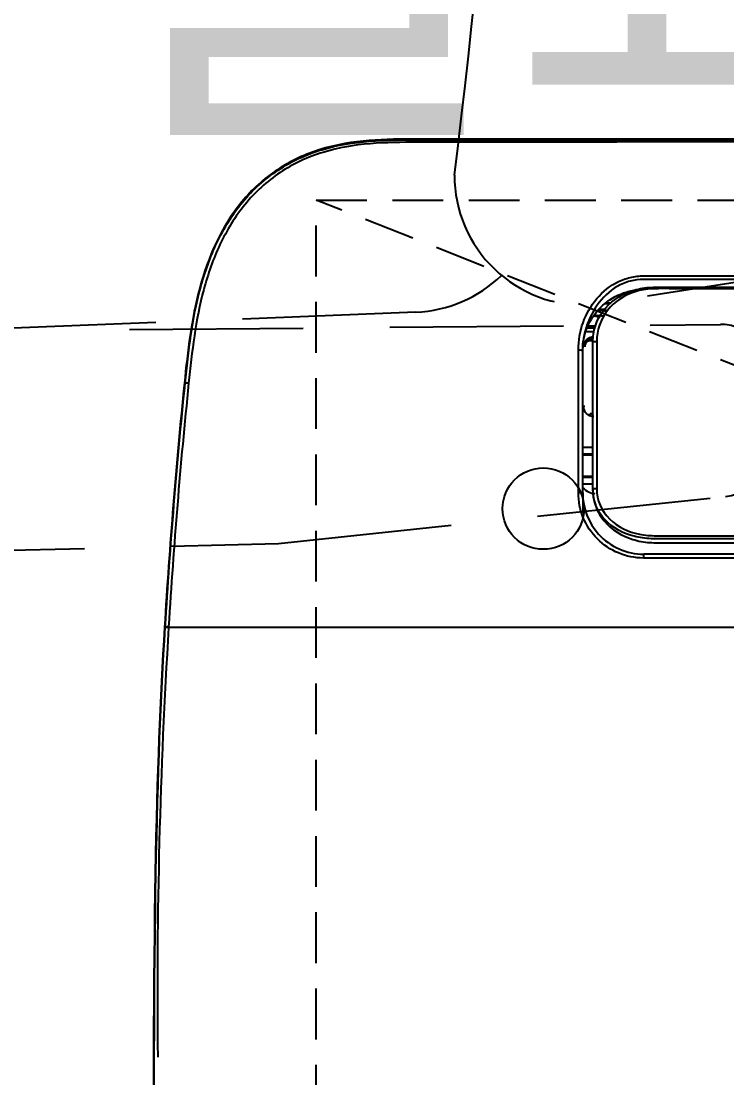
# Model space of a CAD drawing. Header units: inches. Extents: x -53835 to 52744, y -79586 to -50910.
# Drawn here: x 26166.3 to 26328.9, y -63663.3 to -63419.8 of the extents above; entities that cross this region are included whole.
import ezdxf

# ---------------------------------------------------------------- set-up
doc = ezdxf.new("R2010")
doc.units = ezdxf.units.IN
doc.header["$LTSCALE"] = 50
doc.header["$MEASUREMENT"] = 0
for name, pattern in [('DASHEDX2', [1.5, 1, -0.5]), ('DH-HID2', [1.2, 0.8, -0.4]), ('HIDDEN', [0.375, 0.25, -0.125])]:
    doc.linetypes.add(name, pattern=pattern)
for name, color, linetype in [('0-ELC TEXT', 7, 'Continuous'), ('06-LIGHT', 4, 'Continuous'), ('FU-FURM', 251, 'DH-HID2')]:
    doc.layers.add(name, color=color, linetype=linetype)
doc.styles.add('코레일둥고', font='Korail_Round_Gothic_Medium.ttf')

# ---------------------------------------------------------------- blocks, each defined once
blk = doc.blocks.new('cjswjdehds')
at = {"layer": 'FU-FURM', "color": 8}
for p, q in [((26409.39, -63467.71), (26297.28, -63485.27)), ((26257.23, -63486.87), (25923.85, -63500.12)), ((26191.23, -63490.9), (26327.41, -63489.69)), ((26225.54, -63540.17), (26328.53, -63529.32)), ((26020.91, -63545.26), (26225.54, -63540.17))]:
    blk.add_line(p, q, dxfattribs=at)
for centre, radius, start, end in [((24518.46, -63235.57), 1761.39, 352.8338, 7.1662), ((26296.09, -63455.3), 30, 180, 272.2827), ((26256.03, -63456.89), 30, 272.2827, 314.1989), ((26327.49, -63499.69), 10, 0, 90.446), ((26327.49, -63519.38), 10, 276.0115, 0)]:
    blk.add_arc(centre, radius, start, end, dxfattribs=at)
blk = doc.blocks.new('*U255')
at = {"color": 8}
for p, q in [((64.94, 479.79), (64.94, 479.97)), ((74.34, 479.97), (74.34, 479.79)), ((112.06, 439.46), (110.89, 439.46)), ((111.13, 439.66), (112.3, 439.66)), ((112.3, 439.66), (111.13, 439.66)), ((109.46, 438.21), (109.46, 438.21)), ((110.81, 437.77), (110.81, 437.77)), ((111.15, 438.06), (111.15, 438.06)), ((106.51, 433.6), (108.64, 433.6)), ((106.72, 434.1), (108.78, 434.1)), ((108.37, 432.6), (106.16, 432.6)), ((107.67, 430.92), (107.67, 431.04)), ((107.32, 430.92), (107.99, 430.92)), ((107.32, 430.42), (107.32, 430.92)), ((107.94, 430.42), (107.32, 430.42)), ((105.97, 414.3), (105.67, 414.3)), ((107.32, 412.52), (107.32, 412.02)), ((107.32, 412.52), (107.94, 412.52)), ((107.94, 404.19), (105.44, 404.19)), ((105.44, 402.63), (107.94, 402.63)), ((107.94, 402.31), (105.44, 402.31)), ((105.44, 397.17), (107.94, 397.17)), ((107.94, 396.85), (105.44, 396.85)), ((105.44, 395.29), (107.94, 395.29)), ((105.47, 393.05), (105.47, 388.05))]:
    blk.add_line(p, q, dxfattribs=at)
at = {"color": 1, "linetype": 'HIDDEN'}
blk.add_line((1179.94, 14.99), (39.94, 464.99), dxfattribs=at)
at = {"color": 0}
blk.add_line((7.59, 420), (7.77, 419.98), dxfattribs=at)
at = {"color": 1, "linetype": 'HIDDEN'}
blk.add_lwpolyline([(1179.94, 464.99), (1179.94, 14.99), (39.94, 14.99), (39.94, 464.99)], close=True, dxfattribs=at)
at = {"color": 1, "ltscale": 5}
blk.add_circle((95.79, 389.18), 10, dxfattribs=at)
at = {"color": 8, "extrusion": (0, -1.78405e-06, 1)}
for centre, radius, start, end in [((110.65, 448.06, 0), 11.8, 258.0221, 265.7489), ((110.65, 448.06, 0), 11.5, 258.8284, 270), ((111.15, 448.06, 0), 10, 260.9749, 268.0634)]:
    blk.add_arc(centre, radius, start, end, dxfattribs=at)
at = {"color": 8, "extrusion": (0, 1.78405e-06, -1)}
for centre, radius, start, end in [((-110.65, 448.06, 0), 11.8, 274.2264, 281.8969), ((-111.15, 448.06, 0), 10.3, 271.9087, 279.9474), ((-111.15, 448.06, 0), 10, 270, 278.8915)]:
    blk.add_arc(centre, radius, start, end, dxfattribs=at)
at = {"color": 8, "extrusion": (0, 0, -1)}
for centre, start, end in [((-108.17, 428.9), 0, 90), ((-108.17, 414.3), 270, 0)]:
    blk.add_arc(centre, 2.5, start, end, dxfattribs=at)
at = {"color": 8}
for centre, radius in [((108.17, 428.9), 2.2), ((107.32, 428.92), 1.5)]:
    blk.add_arc(centre, radius, 90, 180, dxfattribs=at)
for centre, major_axis, ratio, start_param, end_param in [((64.94, 478.79), (0, -1), 0.001929, 3.193953, 4.306784), ((74.34, 478.79), (0, -1), 0.001772, 3.193953, 4.288885), ((111.16, 448.06), (0.54, 10.29), 0.999999, 3.160229, 3.194513), ((111.15, 437.76), (0, -0.3), 0.033315, 1.570795, 3.141593), ((108.94, 430), (1, 0), 0.196079, 1.608953, 3.141593), ((104.44, 393), (-1, 0), 0.07156, 3.153473, 4.767184), ((108.47, 399.98), (0, -7.07), 0.707107, 5.639684, 6.283185), ((108.94, 394), (-1, 0), 0.074744, 4.759147, 6.283185), ((120.44, 377), (0, 1), 0.039733, 0.029781, 1.540115)]:
    blk.add_ellipse(centre, major_axis=major_axis, ratio=ratio, start_param=start_param, end_param=end_param, dxfattribs=at)
at = {"color": 0}
blk.add_ellipse((8.76, 419.87), major_axis=(0.995, -0.101), ratio=0.077303, start_param=1.70807, end_param=3.089075, dxfattribs=at)
at = {"color": 8}
for points, knots in [([(64.94, 479.97), (60.94, 479.97), (56.94, 479.96), (48.99, 479.3), (44.99, 478.64), (37.4, 476.32), (33.73, 474.64), (27.14, 470.26), (24.24, 467.62), (16.62, 458.39), (13.4, 450.95), (9.3, 435.73), (8.4, 427.91), (7.59, 420)], [0, 0, 0, 0, 0.125, 0.125, 0.25, 0.25, 0.375, 0.375, 0.5, 0.5, 0.75, 0.75, 1, 1, 1, 1]), ([(7.77, 419.98), (8.57, 427.84), (9.47, 435.72), (12.57, 447.18), (13.89, 450.95), (17.27, 458.04), (19.36, 461.44), (24.4, 467.53), (27.32, 470.18), (33.97, 474.56), (37.55, 476.2), (45.18, 478.5), (49.12, 479.14), (57, 479.78), (60.97, 479.79), (64.94, 479.79)], [0, 0, 0, 0, 0.25, 0.25, 0.375, 0.375, 0.5, 0.5, 0.625, 0.625, 0.75, 0.75, 0.875, 0.875, 1, 1, 1, 1]), ([(64.94, 479.19), (61.02, 479.18), (57.1, 479.16), (49.32, 478.5), (45.44, 477.86), (37.92, 475.56), (34.38, 473.94), (27.84, 469.58), (24.98, 466.95), (20.03, 460.91), (17.99, 457.55), (14.67, 450.54), (13.37, 446.82), (10.33, 435.51), (9.44, 427.75), (8.63, 419.96)], [0, 0, 0, 0, 0.125, 0.125, 0.25, 0.25, 0.375, 0.375, 0.5, 0.5, 0.625, 0.625, 0.75, 0.75, 1, 1, 1, 1]), ([(74.34, 479.97), (72.99, 479.97), (71.63, 479.97), (69.39, 479.97), (68.5, 479.97), (66.72, 479.97), (65.83, 479.97), (64.94, 479.97)], [0, 0, 0, 0, 0.432551, 0.432551, 0.716276, 0.716276, 1, 1, 1, 1]), ([(64.94, 479.79), (66.3, 479.79), (67.65, 479.79), (69.9, 479.79), (70.79, 479.79), (72.56, 479.79), (73.45, 479.79), (74.34, 479.79)], [0, 0, 0, 0, 0.432551, 0.432551, 0.716275, 0.716275, 1, 1, 1, 1]), ([(74.34, 479.2), (73.67, 479.2), (73.01, 479.2), (69.87, 479.19), (67.41, 479.19), (64.94, 479.19)], [0, 0, 0, 0, 0.212761, 0.212761, 1, 1, 1, 1]), ([(207.1, 479.97), (203.06, 479.97), (199.01, 479.97), (180.94, 479.97), (166.92, 479.97), (148.86, 479.97), (144.81, 479.97), (124.57, 479.97), (108.38, 479.97), (86.24, 479.97), (80.29, 479.97), (74.34, 479.97)], [0, 0, 0, 0, 0.091469, 0.091469, 0.40823, 0.40823, 0.499699, 0.499699, 0.865576, 0.865576, 1, 1, 1, 1]), ([(74.34, 479.79), (78.39, 479.79), (82.44, 479.79), (102.68, 479.79), (118.87, 479.79), (143.16, 479.79), (151.25, 479.78), (175.25, 479.78), (191.16, 479.78), (207.07, 479.78)], [0, 0, 0, 0, 0.091494, 0.091494, 0.457471, 0.457471, 0.640459, 0.640459, 1, 1, 1, 1]), ([(207.07, 479.29), (191.16, 479.29), (175.25, 479.29), (151.25, 479.28), (143.15, 479.28), (118.87, 479.26), (102.68, 479.24), (82.44, 479.21), (78.39, 479.21), (74.34, 479.2)], [0, 0, 0, 0, 0.35954, 0.35954, 0.542528, 0.542528, 0.908505, 0.908505, 1, 1, 1, 1]), ([(104.39, 428.19), (104.4, 430.47), (104.78, 432.71), (106.32, 437.01), (107.46, 439.03), (110.39, 442.51), (112.22, 443.98), (115.33, 445.46), (116.45, 445.83), (118.67, 446.29), (119.79, 446.38), (129.93, 446.4), (138.94, 446.37), (166, 446.38), (184.04, 446.37), (202.07, 446.37)], [0, 0, 0, 0, 0.0625, 0.0625, 0.125, 0.125, 0.1875, 0.1875, 0.21875, 0.21875, 0.25, 0.25, 0.5, 0.5, 1, 1, 1, 1]), ([(202.08, 445.48), (184.3, 445.49), (166.51, 445.49), (139.84, 445.49), (130.96, 445.48), (120.96, 445.5), (119.84, 445.54), (117.64, 445.26), (116.54, 444.96), (113.36, 443.64), (111.53, 442.21), (108.57, 438.76), (107.42, 436.75), (106.25, 433.57), (105.95, 432.47), (105.54, 430.25), (105.44, 429.09), (105.44, 428)], [0, 0, 0, 0, 0.5, 0.5, 0.75, 0.75, 0.78125, 0.78125, 0.8125, 0.8125, 0.875, 0.875, 0.9375, 0.9375, 0.96875, 0.96875, 1, 1, 1, 1]), ([(105.44, 428), (105.44, 429.96), (106.23, 433.88), (109.56, 438.9), (113.79, 441.69), (117.05, 442.67), (118.42, 442.86), (118.81, 442.9)], [0, 0, 0, 0, 0.270614, 0.541229, 0.811843, 0.94715, 1, 1, 1, 1]), ([(107.94, 430), (107.94, 432.79), (108.83, 435.54), (112.09, 439.91), (114.48, 441.57), (118.44, 443.01), (119.8, 443.32), (122.62, 443.61), (124.04, 443.59), (128.27, 443.59), (131.1, 443.59), (145.22, 443.58), (156.51, 443.58), (190.41, 443.57), (213, 443.58), (280.79, 443.58), (325.98, 443.57), (371.17, 443.58)], [0, 0, 0, 0, 0.03125, 0.03125, 0.0625, 0.0625, 0.078125, 0.078125, 0.09375, 0.09375, 0.125, 0.125, 0.25, 0.25, 0.5, 0.5, 1, 1, 1, 1]), ([(371.17, 443.21), (326.21, 443.2), (281.25, 443.2), (213.81, 443.21), (191.33, 443.21), (157.61, 443.21), (146.37, 443.21), (132.32, 443.21), (129.51, 443.21), (125.3, 443.22), (123.89, 443.24), (121.09, 443.11), (119.69, 442.89), (115.7, 441.64), (113.25, 440.03), (109.86, 435.7), (108.9, 432.97), (108.9, 430.2)], [0, 0, 0, 0, 0.5, 0.5, 0.75, 0.75, 0.875, 0.875, 0.90625, 0.90625, 0.921875, 0.921875, 0.9375, 0.9375, 0.96875, 0.96875, 1, 1, 1, 1]), ([(120.4, 377.03), (116.16, 377.03), (112.02, 378.78), (107.59, 383.22), (106.4, 385), (104.8, 388.88), (104.39, 390.96), (104.39, 393.07)], [0, 0, 0, 0, 0.5, 0.5, 0.75, 0.75, 1, 1, 1, 1]), ([(105.44, 393), (105.44, 389.3), (106.87, 385.61), (112.18, 379.81), (116.28, 377.98), (120.44, 378)], [0, 0, 0, 0, 0.472272, 0.472272, 1, 1, 1, 1]), ([(371.17, 381.77), (348.67, 381.76), (326.16, 381.77), (292.41, 381.77), (281.16, 381.73), (258.66, 381.92), (247.4, 381.99), (224.9, 381.96), (213.65, 381.76), (191.15, 381.78), (179.9, 381.76), (157.4, 381.77), (146.15, 381.77), (132.09, 381.77), (129.28, 381.78), (125.07, 381.78), (123.66, 381.73), (120.86, 381.84), (119.46, 382.03), (115.43, 383.06), (112.85, 384.38), (109.03, 388.45), (107.94, 391.19), (107.94, 394)], [0, 0, 0, 0, 0.25, 0.25, 0.375, 0.375, 0.5, 0.5, 0.625, 0.625, 0.75, 0.75, 0.875, 0.875, 0.90625, 0.90625, 0.921875, 0.921875, 0.9375, 0.9375, 0.96875, 0.96875, 1, 1, 1, 1]), ([(107.94, 394), (107.94, 392.58), (108.18, 391.15), (109.12, 388.48), (109.81, 387.27), (112.53, 383.97), (115.03, 382.46), (119.09, 381.2), (120.5, 380.94), (123.31, 380.75), (124.72, 380.78), (128.94, 380.78), (131.75, 380.78), (145.83, 380.77), (157.1, 380.78), (179.63, 380.77), (190.9, 380.77), (213.43, 380.76), (224.7, 380.9), (247.23, 380.92), (258.5, 380.87), (281.03, 380.74), (292.3, 380.77), (326.1, 380.77), (348.63, 380.77), (371.17, 380.77)], [0, 0, 0, 0, 0.015625, 0.015625, 0.03125, 0.03125, 0.0625, 0.0625, 0.078125, 0.078125, 0.09375, 0.09375, 0.125, 0.125, 0.25, 0.25, 0.375, 0.375, 0.5, 0.5, 0.625, 0.625, 0.75, 0.75, 1, 1, 1, 1]), ([(108.89, 394.07), (108.89, 391.27), (110.09, 388.56), (114.08, 384.65), (116.68, 383.44), (120.76, 382.61), (122.16, 382.52), (124.96, 382.51), (126.35, 382.52), (130.55, 382.52), (133.35, 382.51), (147.33, 382.51), (158.52, 382.51), (180.9, 382.51), (192.1, 382.52), (214.48, 382.5), (225.67, 382.69), (248.05, 382.7), (259.25, 382.64), (281.63, 382.47), (292.82, 382.51), (326.4, 382.51), (348.78, 382.51), (371.17, 382.51)], [0, 0, 0, 0, 0.03125, 0.03125, 0.0625, 0.0625, 0.078125, 0.078125, 0.09375, 0.09375, 0.125, 0.125, 0.25, 0.25, 0.375, 0.375, 0.5, 0.5, 0.625, 0.625, 0.75, 0.75, 1, 1, 1, 1]), ([(3.72, 360.14), (3.72, 360.1), (3.71, 360.05), (3.71, 360), (3.71, 360), (3.71, 360)], [0, 0, 0, 0, 0.99958, 0.99958, 1, 1, 1, 1]), ([(193.09, 360), (185.02, 360), (168.87, 360), (144.64, 360), (120.43, 360), (96.22, 360), (72.05, 360), (47.93, 360), (27.87, 360), (13.88, 360), (7.16, 360), (4.44, 360), (3.71, 360)], [0, 0, 0, 0, 0.127521, 0.255042, 0.382563, 0.510084, 0.637605, 0.765126, 0.892647, 0.956408, 0.988288, 1, 1, 1, 1])]:
    blk.add_open_spline(points, degree=3, knots=knots, dxfattribs=at)
for points in [[(107.94, 394), (107.94, 406.09), (107.94, 418.1), (107.94, 430)], [(108.9, 430.2), (108.9, 418.27), (108.9, 406.2), (108.89, 394.07)], [(104.39, 393.07), (104.39, 404.85), (104.39, 416.58), (104.39, 428.19)], [(104.39, 428.19), (104.93, 428.19), (105.44, 428.1), (105.44, 428)], [(105.44, 428), (105.44, 416.42), (105.44, 404.75), (105.44, 393)], [(7.59, 420), (5.56, 400.08), (3.93, 380.06), (2.71, 360.02)], [(2.89, 360.17), (4.11, 380.16), (5.74, 400.12), (7.77, 419.98)], [(8.63, 419.96), (6.58, 400.1), (4.95, 380.13), (3.72, 360.14)], [(194.4, 377.02), (169.73, 377.02), (145.05, 377.03), (120.4, 377.03)], [(194.31, 378), (169.68, 378), (145.06, 378), (120.44, 378)], [(2.71, 360.02), (0.55, 324.73), (-0.33, 289.36), (0.05, 194)], [(0.23, 194), (-0.16, 289.37), (0.73, 324.74), (2.88, 360.03)], [(3.71, 360), (1.56, 324.86), (0.65, 289.62), (1.03, 254.4)], [(2.77, 360.07), (2.75, 360.05), (2.73, 360.03), (2.71, 360.02)], [(2.77, 360.07), (2.81, 360.1), (2.85, 360.14), (2.89, 360.17)], [(2.88, 360.03), (2.89, 360.08), (2.89, 360.13), (2.89, 360.17)], [(2.88, 360.03), (2.91, 360.04), (3.27, 360.03), (3.71, 360)], [(3.72, 360.14), (3.28, 360.17), (2.92, 360.18), (2.89, 360.17)]]:
    blk.add_open_spline(points, degree=3, dxfattribs=at)
blk = doc.blocks.new('acqkd')
at = {"layer": '06-LIGHT', "xscale": 0.9375580759604136, "yscale": 0.9375580759604136, "zscale": 0.9375580759604136, "rotation": 359.9999999999999}
blk.add_blockref('*U255', (1570160.06, 1746418.47), dxfattribs=at)

msp = doc.modelspace()

# ---------------------------------------------------------------- block references
msp.add_blockref('cjswjdehds', (0, 0))
at = {"color": 0}
msp.add_blockref('acqkd', (-1543963.283, -1810315.475), dxfattribs=at)

# ---------------------------------------------------------------- texts
at = {"layer": '0-ELC TEXT', "color": 7, "linetype": 'DASHEDX2', "style": '코레일둥고'}
msp.add_text('벽체 철거 확인 필요', height=80, dxfattribs=at).set_placement((25488.631, -63438.643))

doc.saveas('drawing.dxf')
